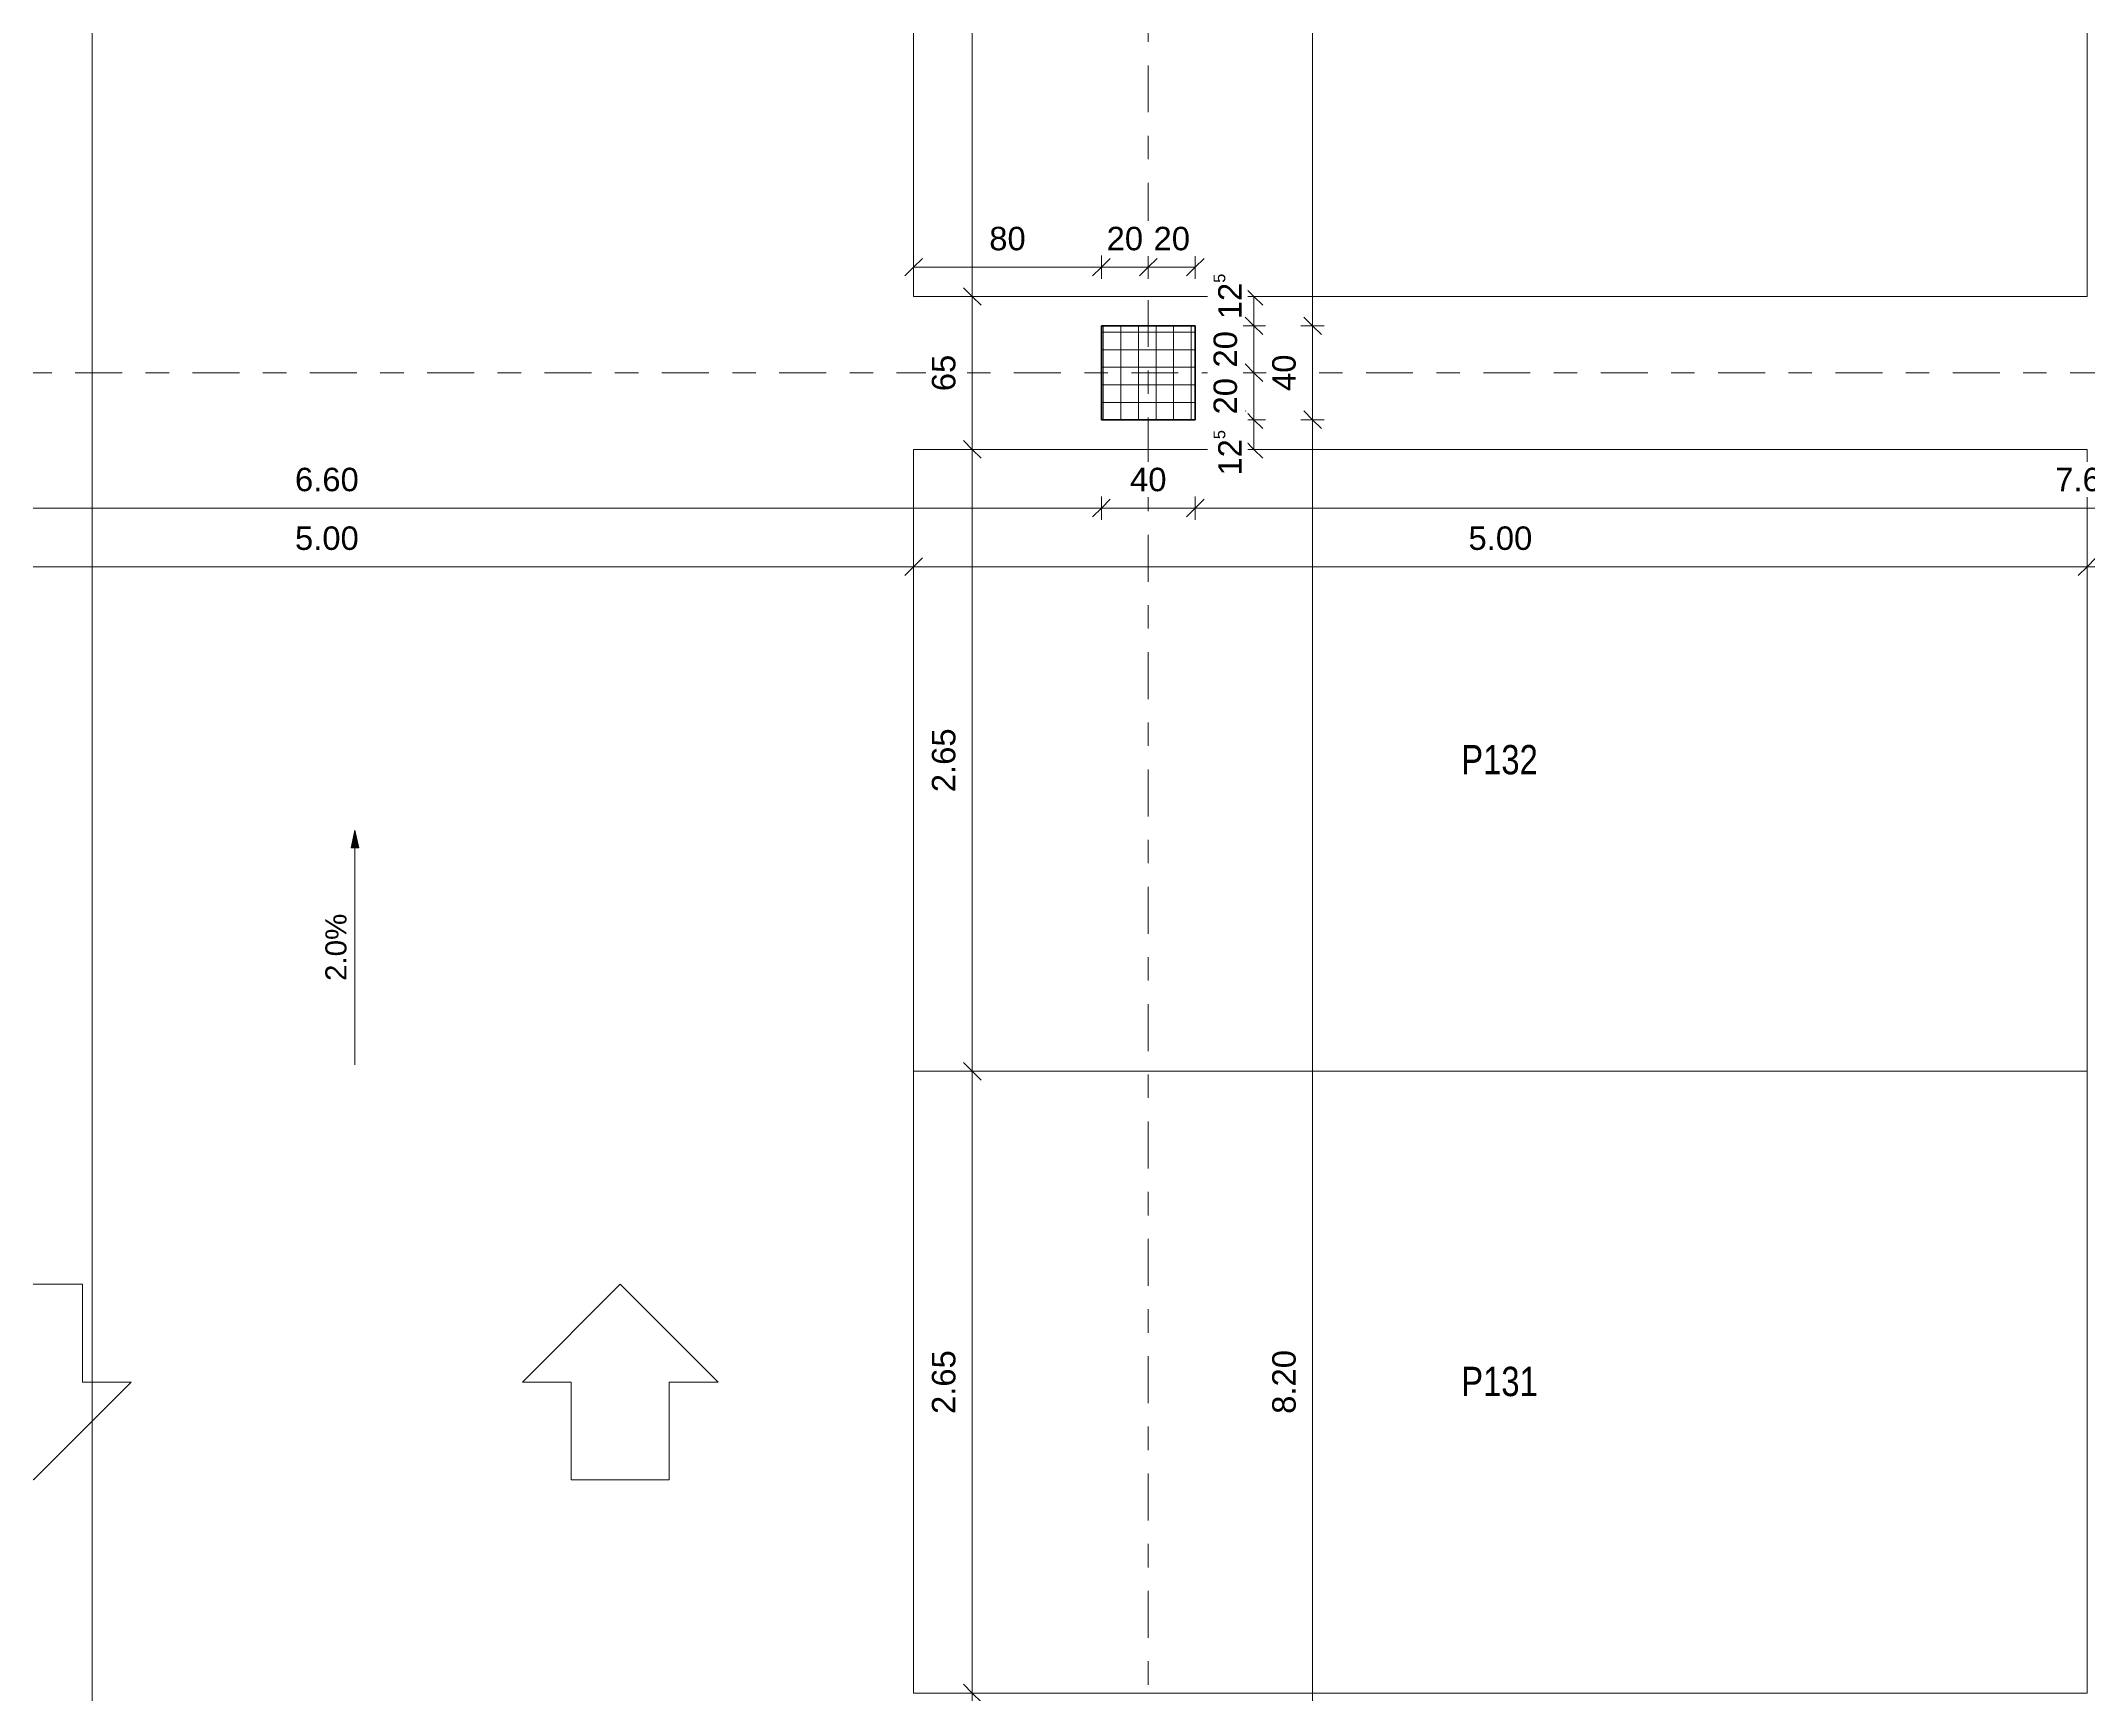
# Model space of a CAD drawing. Header units: metres. Extents: x -86 to 44, y -23 to 39.
# Drawn here: x -56.43 to -47.71, y 6.95 to 13.99 of the extents above; entities that cross this region are included whole.
import ezdxf

# ---------------------------------------------------------------- set-up
doc = ezdxf.new("R2010")
doc.units = ezdxf.units.M
doc.linetypes.add('_Rasterlinie_', pattern=[0.375, 0.2, -0.05, 0.075, -0.05])
for name, color, linetype, lineweight in [('A-____-____-DIMS', 7, 'Continuous', 5), ('A-____-____-DIMS-50', 7, 'Continuous', 5), ('A-DETL-GENF-OTLN', 7, 'Continuous', 9), ('C-PRKG-____-IDEN', 7, 'Continuous', 5), ('C-PRKG-____-OTLN', 7, 'Continuous', 9), ('G-____-____-DIMS', 7, 'Continuous', 5), ('S-COLS-____-MCUT', 7, 'Continuous', 35), ('S-COLS-____-OTLN', 7, 'Continuous', 9), ('S-GRID-____-OTLN', 7, 'Continuous', 5)]:
    doc.layers.add(name, color=color, linetype=linetype, lineweight=lineweight)
doc.styles.add('Arial', font='arial.ttf', dxfattribs={"height": 0.09})
doc.styles.add('Arial_1', font='arial.ttf', dxfattribs={"height": 0.1})
doc.styles.add('Arial_3', font='arial.ttf', dxfattribs={"width": 0.8, "height": 0.125})
doc.dimstyles.new('SUB_Rohbau_fein_3', dxfattribs={"dimscale": 0.3048, "dimtxt": 0.102026, "dimasz": 0.246063, "dimexe": 0.164042, "dimexo": 0.0625, "dimgap": 0.123031, "dimtad": 1, "dimdec": 1, "dimlfac": 100, "dimrnd": 0.5, "dimdsep": 46, "dimtxsty": 'Arial_1', "dimblk1": 'OBLIQUE', "dimblk2": 'OBLIQUE', "dimsah": 1, "dimcen": 0.09, "dimazin": 0, "dimtfac": 1, "dimtdec": 4, "dimtix": 1, "dimtmove": 2, "dimatfit": 3, "dimfxl": 0.164042, "dimfxlon": 1, "dimtvp": 1, "dimtfill": 1, "dimtolj": 1, "dimtzin": 0, "dimarcsym": 2})
doc.dimstyles.new('SUB_Rohbau_fein_6', dxfattribs={"dimscale": 0.3048, "dimtxt": 0.102026, "dimasz": 0.246063, "dimexe": 0.164042, "dimexo": 0.0625, "dimgap": 0.123031, "dimtad": 1, "dimdec": 1, "dimlfac": 100, "dimrnd": 0.5, "dimdsep": 46, "dimtxsty": 'Arial_1', "dimblk1": 'OBLIQUE', "dimblk2": 'OBLIQUE', "dimsah": 1, "dimcen": 0.09, "dimazin": 0, "dimtfac": 1, "dimtdec": 4, "dimtix": 1, "dimtmove": 0, "dimatfit": 3, "dimfxl": 0.164042, "dimfxlon": 1, "dimtvp": 1, "dimtfill": 1, "dimtolj": 1, "dimtzin": 0, "dimarcsym": 2})
doc.dimstyles.new('SUB_Rohbau_fein_7', dxfattribs={"dimscale": 0.3048, "dimtxt": 0.102026, "dimasz": 0.246063, "dimexe": 0.164042, "dimexo": 0.0625, "dimgap": 0.123031, "dimtad": 1, "dimrnd": 0.005, "dimzin": 0, "dimdsep": 46, "dimtxsty": 'Arial_1', "dimblk1": 'OBLIQUE', "dimblk2": 'OBLIQUE', "dimsah": 1, "dimcen": 0.09, "dimazin": 0, "dimtfac": 1, "dimtdec": 4, "dimtix": 1, "dimtmove": 0, "dimatfit": 3, "dimfxl": 0.164042, "dimfxlon": 1, "dimtvp": 1, "dimtfill": 1, "dimtolj": 1, "dimtzin": 0, "dimarcsym": 2})

# ---------------------------------------------------------------- blocks, each defined once
blk = doc.blocks.new('PP_Parkplatz - 2650 x 5000-V42--01_UG_OK_FFB_AF')
at = {"layer": 'C-PRKG-____-OTLN', "color": 253, "true_color": 0x999999}
for p, q in [((-52.708, 15.551), (-47.708, 15.551)), ((-52.708, 12.9016), (-52.708, 15.551)), ((-47.708, 15.551), (-52.708, 15.551)), ((-52.708, 15.551), (-52.708, 12.9016)), ((-52.708, 12.9016), (-52.708, 15.551)), ((-52.708, 15.551), (-47.708, 15.551)), ((-52.708, 15.551), (-52.708, 15.551)), ((-47.708, 12.9016), (-47.708, 15.551)), ((-47.708, 12.9016), (-47.708, 15.551)), ((-47.708, 15.551), (-47.708, 12.9016)), ((-47.708, 15.551), (-47.708, 15.551)), ((-52.708, 12.9016), (-47.708, 12.9016)), ((-52.708, 12.9016), (-47.708, 12.9016)), ((-47.708, 12.9016), (-52.708, 12.9016)), ((-52.708, 12.9016), (-52.708, 12.9016)), ((-47.708, 12.9016), (-47.708, 12.9016))]:
    blk.add_line(p, q, dxfattribs=at)
blk = doc.blocks.new('PP_Parkplatz - 2650 x 5000-V47--01_UG_OK_FFB_AF')
at = {"layer": 'C-PRKG-____-OTLN', "color": 253, "true_color": 0x999999}
for p, q in [((-52.708, 9.6005), (-52.708, 6.9511)), ((-47.708, 9.6005), (-52.708, 9.6005)), ((-52.708, 9.6005), (-52.708, 9.6005)), ((-47.708, 6.9511), (-47.708, 9.6005)), ((-47.708, 9.6005), (-47.708, 9.6005)), ((-52.708, 6.9511), (-47.708, 6.9511)), ((-52.708, 6.951), (-52.708, 6.9511)), ((-47.708, 6.951), (-47.708, 6.9511))]:
    blk.add_line(p, q, dxfattribs=at)
blk = doc.blocks.new('PP_Parkplatz - 2650 x 5000-V48--01_UG_OK_FFB_AF')
at = {"layer": 'C-PRKG-____-OTLN', "color": 253, "true_color": 0x999999}
for p, q in [((-52.708, 12.25), (-52.708, 9.6005)), ((-47.708, 12.25), (-52.708, 12.25)), ((-52.708, 12.25), (-52.708, 12.25)), ((-47.708, 9.6005), (-47.708, 12.25)), ((-47.708, 12.25), (-47.708, 12.25)), ((-52.708, 9.6005), (-47.708, 9.6005)), ((-52.708, 9.6005), (-52.708, 9.6005)), ((-47.708, 9.6005), (-47.708, 9.6005))]:
    blk.add_line(p, q, dxfattribs=at)
blk = doc.blocks.new('DE_Fahrtrichtung - DE_Fahrtrichtung-36192784--01_UG_OK_FFB_AF')
at = {"layer": 'A-DETL-GENF-OTLN'}
for p, q in [((1.325, -0.8333), (0.9083, -1.25)), ((1.325, -1.0417), (1.325, -0.8333)), ((1.7417, -1.0417), (1.325, -1.0417)), ((1.7417, -1.4583), (1.7417, -1.0417)), ((0.9083, -1.25), (1.325, -1.6667)), ((1.325, -1.6667), (1.325, -1.4583)), ((1.325, -1.4583), (1.7417, -1.4583)), ((1.7417, -3.75), (1.325, -3.3333)), ((1.325, -3.3333), (1.325, -3.5417)), ((1.325, -3.5417), (0.9083, -3.5417)), ((0.9083, -3.5417), (0.9083, -3.9583)), ((1.325, -4.1667), (1.7417, -3.75)), ((0.9083, -3.9583), (1.325, -3.9583)), ((1.325, -3.9583), (1.325, -4.1667))]:
    blk.add_line(p, q, dxfattribs=at)
blk = doc.blocks.new('DIMBLOCK924--01_UG_OK_FFB_AF')
at = {"layer": 'A-____-____-DIMS-50'}
for p, q in [((-51.258, 12.9016), (-51.2955, 12.9391)), ((-51.258, 12.9016), (-51.308, 12.9016)), ((-51.258, 12.9016), (-51.258, 12.7766)), ((-51.258, 12.9016), (-51.2205, 12.8641)), ((-51.258, 12.9016), (-51.208, 12.9016)), ((-51.258, 12.7766), (-51.308, 12.7766)), ((-51.258, 12.7766), (-51.2955, 12.8141)), ((-51.258, 12.7766), (-51.2205, 12.7391)), ((-51.258, 12.7766), (-51.208, 12.7766))]:
    blk.add_line(p, q, dxfattribs=at)
at = {"layer": 'A-____-____-DIMS-50', "color": 0, "insert": (-51.43, 12.8046), "char_height": 0.1, "width": 0.248525, "attachment_point": 1, "rotation": 90, "line_spacing_factor": 0.941778, "style": 'Arial_1', "bg_fill": 3, "box_fill_scale": 1.25, "bg_fill_color": 256, "bg_fill_true_color": 13158600, "bg_fill_transparency": 0}
blk.add_mtext('12\\A2\\H0.5x;\\S5^  ;\\H2x;', dxfattribs=at)
blk = doc.blocks.new('_Oblique')
at = {"color": 0, "linetype": 'ByBlock', "lineweight": -2}
blk.add_line((-0.5, -0.5), (0.5, 0.5), dxfattribs=at)
blk = doc.blocks.new('DIMBLOCK925--01_UG_OK_FFB_AF')
at = {"layer": 'A-____-____-DIMS-50'}
for p, q in [((-51.258, 12.7766), (-51.308, 12.7766)), ((-51.258, 12.7766), (-51.2955, 12.8141)), ((-51.258, 12.7766), (-51.258, 12.5766)), ((-51.258, 12.7766), (-51.2205, 12.7391)), ((-51.258, 12.7766), (-51.208, 12.7766)), ((-51.258, 12.5766), (-51.308, 12.5766)), ((-51.258, 12.5766), (-51.2955, 12.6141)), ((-51.258, 12.5766), (-51.2205, 12.5391)), ((-51.258, 12.5766), (-51.208, 12.5766))]:
    blk.add_line(p, q, dxfattribs=at)
at = {"layer": 'A-____-____-DIMS-50', "color": 0, "insert": (-51.43, 12.599), "char_height": 0.1, "width": 0.186088, "attachment_point": 1, "rotation": 90, "line_spacing_factor": 0.941778, "style": 'Arial_1', "bg_fill": 3, "box_fill_scale": 1.25, "bg_fill_color": 256, "bg_fill_true_color": 13158600, "bg_fill_transparency": 0}
blk.add_mtext('20', dxfattribs=at)
blk = doc.blocks.new('DIMBLOCK926--01_UG_OK_FFB_AF')
at = {"layer": 'A-____-____-DIMS-50'}
for p, q in [((-51.258, 12.5766), (-51.308, 12.5766)), ((-51.258, 12.5766), (-51.2955, 12.6141)), ((-51.258, 12.5766), (-51.258, 12.3766)), ((-51.258, 12.5766), (-51.2205, 12.5391)), ((-51.258, 12.5766), (-51.208, 12.5766)), ((-51.258, 12.3766), (-51.2955, 12.4141)), ((-51.258, 12.3766), (-51.308, 12.3766)), ((-51.258, 12.3766), (-51.2205, 12.3391)), ((-51.258, 12.3766), (-51.208, 12.3766))]:
    blk.add_line(p, q, dxfattribs=at)
at = {"layer": 'A-____-____-DIMS-50', "color": 0, "insert": (-51.43, 12.399), "char_height": 0.1, "width": 0.186088, "attachment_point": 1, "rotation": 90, "line_spacing_factor": 0.941778, "style": 'Arial_1', "bg_fill": 3, "box_fill_scale": 1.25, "bg_fill_color": 256, "bg_fill_true_color": 13158600, "bg_fill_transparency": 0}
blk.add_mtext('20', dxfattribs=at)
blk = doc.blocks.new('DIMBLOCK927--01_UG_OK_FFB_AF')
at = {"layer": 'A-____-____-DIMS-50'}
for p, q in [((-51.258, 12.3766), (-51.2955, 12.4141)), ((-51.258, 12.3766), (-51.308, 12.3766)), ((-51.258, 12.3766), (-51.258, 12.25)), ((-51.258, 12.3766), (-51.2205, 12.3391)), ((-51.258, 12.3766), (-51.208, 12.3766)), ((-51.258, 12.25), (-51.308, 12.25)), ((-51.258, 12.25), (-51.2955, 12.2875)), ((-51.258, 12.25), (-51.2205, 12.2125)), ((-51.258, 12.25), (-51.208, 12.25))]:
    blk.add_line(p, q, dxfattribs=at)
at = {"layer": 'A-____-____-DIMS-50', "color": 0, "insert": (-51.43, 12.1384), "char_height": 0.1, "width": 0.248525, "attachment_point": 1, "rotation": 90, "line_spacing_factor": 0.941778, "style": 'Arial_1', "bg_fill": 3, "box_fill_scale": 1.25, "bg_fill_color": 256, "bg_fill_true_color": 13158600, "bg_fill_transparency": 0}
blk.add_mtext('12\\A2\\H0.5x;\\S5^  ;\\H2x;', dxfattribs=at)
blk = doc.blocks.new('DIMBLOCK928--01_UG_OK_FFB_AF')
at = {"layer": 'A-____-____-DIMS-50'}
for p, q in [((-51.708, 13.0266), (-51.7455, 12.9891)), ((-51.708, 13.0266), (-51.708, 13.0766)), ((-51.708, 13.0266), (-51.6705, 13.0641)), ((-51.508, 13.0266), (-51.708, 13.0266)), ((-51.708, 13.0266), (-51.708, 12.9766)), ((-51.508, 13.0266), (-51.5455, 12.9891)), ((-51.508, 13.0266), (-51.508, 13.0766)), ((-51.508, 13.0266), (-51.4705, 13.0641)), ((-51.508, 13.0266), (-51.508, 12.9766))]:
    blk.add_line(p, q, dxfattribs=at)
at = {"layer": 'A-____-____-DIMS-50', "color": 0, "insert": (-51.6856, 13.1986), "char_height": 0.1, "width": 0.186088, "attachment_point": 1, "line_spacing_factor": 0.941778, "style": 'Arial_1', "bg_fill": 3, "box_fill_scale": 1.25, "bg_fill_color": 256, "bg_fill_true_color": 13158600, "bg_fill_transparency": 0}
blk.add_mtext('20', dxfattribs=at)
blk = doc.blocks.new('DIMBLOCK929--01_UG_OK_FFB_AF')
at = {"layer": 'A-____-____-DIMS-50'}
for p, q in [((-51.908, 13.0266), (-51.9455, 12.9891)), ((-51.908, 13.0266), (-51.908, 13.0766)), ((-51.908, 13.0266), (-51.8705, 13.0641)), ((-51.708, 13.0266), (-51.908, 13.0266)), ((-51.908, 13.0266), (-51.908, 12.9766)), ((-51.708, 13.0266), (-51.7455, 12.9891)), ((-51.708, 13.0266), (-51.708, 13.0766)), ((-51.708, 13.0266), (-51.6705, 13.0641)), ((-51.708, 13.0266), (-51.708, 12.9766))]:
    blk.add_line(p, q, dxfattribs=at)
at = {"layer": 'A-____-____-DIMS-50', "color": 0, "insert": (-51.8856, 13.1986), "char_height": 0.1, "width": 0.186088, "attachment_point": 1, "line_spacing_factor": 0.941778, "style": 'Arial_1', "bg_fill": 3, "box_fill_scale": 1.25, "bg_fill_color": 256, "bg_fill_true_color": 13158600, "bg_fill_transparency": 0}
blk.add_mtext('20', dxfattribs=at)
blk = doc.blocks.new('DIMBLOCK930--01_UG_OK_FFB_AF')
at = {"layer": 'A-____-____-DIMS-50'}
for p, q in [((-52.708, 13.0266), (-52.7455, 12.9891)), ((-52.708, 13.0266), (-52.708, 13.0766)), ((-52.708, 13.0266), (-52.6705, 13.0641)), ((-51.908, 13.0266), (-52.708, 13.0266)), ((-52.708, 13.0266), (-52.708, 12.9766)), ((-51.908, 13.0266), (-51.9455, 12.9891)), ((-51.908, 13.0266), (-51.908, 13.0766)), ((-51.908, 13.0266), (-51.8705, 13.0641)), ((-51.908, 13.0266), (-51.908, 12.9766))]:
    blk.add_line(p, q, dxfattribs=at)
at = {"layer": 'A-____-____-DIMS-50', "color": 0, "insert": (-52.3856, 13.1986), "char_height": 0.1, "width": 0.186088, "attachment_point": 1, "line_spacing_factor": 0.941778, "style": 'Arial_1', "bg_fill": 3, "box_fill_scale": 1.25, "bg_fill_color": 256, "bg_fill_true_color": 13158600, "bg_fill_transparency": 0}
blk.add_mtext('80', dxfattribs=at)
blk = doc.blocks.new('DIMBLOCK989--01_UG_OK_FFB_AF')
at = {"layer": 'A-____-____-DIMS-50'}
for p, q in [((-51.008, 12.3766), (-51.0455, 12.4141)), ((-51.008, 12.3766), (-51.058, 12.3766)), ((-51.008, 4.1766), (-51.008, 12.3766)), ((-51.008, 12.3766), (-50.9705, 12.3391)), ((-51.008, 12.3766), (-50.958, 12.3766)), ((-51.008, 4.1766), (-51.0455, 4.2141)), ((-51.008, 4.1766), (-51.058, 4.1766)), ((-51.008, 4.1766), (-50.9705, 4.1391)), ((-51.008, 4.1766), (-50.958, 4.1766))]:
    blk.add_line(p, q, dxfattribs=at)
at = {"layer": 'A-____-____-DIMS-50', "color": 0, "insert": (-51.18, 8.1409), "char_height": 0.1, "width": 0.325653, "attachment_point": 1, "rotation": 90, "line_spacing_factor": 0.941778, "style": 'Arial_1', "bg_fill": 3, "box_fill_scale": 1.25, "bg_fill_color": 256, "bg_fill_true_color": 13158600, "bg_fill_transparency": 0}
blk.add_mtext('8.20', dxfattribs=at)
blk = doc.blocks.new('DIMBLOCK990--01_UG_OK_FFB_AF')
at = {"layer": 'A-____-____-DIMS-50'}
for p, q in [((-51.008, 12.7766), (-51.058, 12.7766)), ((-51.008, 12.7766), (-51.0455, 12.8141)), ((-51.008, 12.3766), (-51.008, 12.7766)), ((-51.008, 12.7766), (-50.9705, 12.7391)), ((-51.008, 12.7766), (-50.958, 12.7766)), ((-51.008, 12.3766), (-51.0455, 12.4141)), ((-51.008, 12.3766), (-51.058, 12.3766)), ((-51.008, 12.3766), (-50.9705, 12.3391)), ((-51.008, 12.3766), (-50.958, 12.3766))]:
    blk.add_line(p, q, dxfattribs=at)
at = {"layer": 'A-____-____-DIMS-50', "color": 0, "insert": (-51.18, 12.499), "char_height": 0.1, "width": 0.186088, "attachment_point": 1, "rotation": 90, "line_spacing_factor": 0.941778, "style": 'Arial_1', "bg_fill": 3, "box_fill_scale": 1.25, "bg_fill_color": 256, "bg_fill_true_color": 13158600, "bg_fill_transparency": 0}
blk.add_mtext('40', dxfattribs=at)
blk = doc.blocks.new('DIMBLOCK991--01_UG_OK_FFB_AF')
at = {"layer": 'A-____-____-DIMS-50'}
for p, q in [((-51.008, 20.9766), (-51.0455, 21.0141)), ((-51.008, 20.9766), (-51.058, 20.9766)), ((-51.008, 12.7766), (-51.008, 20.9766)), ((-51.008, 20.9766), (-50.9705, 20.9391)), ((-51.008, 20.9766), (-50.958, 20.9766)), ((-51.008, 12.7766), (-51.058, 12.7766)), ((-51.008, 12.7766), (-51.0455, 12.8141)), ((-51.008, 12.7766), (-50.9705, 12.7391)), ((-51.008, 12.7766), (-50.958, 12.7766))]:
    blk.add_line(p, q, dxfattribs=at)
at = {"layer": 'A-____-____-DIMS-50', "color": 0, "insert": (-51.18, 16.7409), "char_height": 0.1, "width": 0.325653, "attachment_point": 1, "rotation": 90, "line_spacing_factor": 0.941778, "style": 'Arial_1', "bg_fill": 3, "box_fill_scale": 1.25, "bg_fill_color": 256, "bg_fill_true_color": 13158600, "bg_fill_transparency": 0}
blk.add_mtext('8.20', dxfattribs=at)
blk = doc.blocks.new('DIMBLOCK1104--01_UG_OK_FFB_AF')
at = {"layer": 'A-____-____-DIMS-50'}
for p, q in [((-58.508, 12), (-58.508, 12.05)), ((-58.508, 12), (-58.4705, 12.0375)), ((-51.908, 12), (-51.908, 12.05)), ((-51.908, 12), (-51.8705, 12.0375)), ((-58.508, 12), (-58.5455, 11.9625)), ((-58.508, 12), (-51.908, 12)), ((-58.508, 12), (-58.508, 11.95)), ((-51.908, 12), (-51.9455, 11.9625)), ((-51.908, 12), (-51.908, 11.95))]:
    blk.add_line(p, q, dxfattribs=at)
at = {"layer": 'A-____-____-DIMS-50', "color": 0, "insert": (-55.3437, 12.172), "char_height": 0.1, "width": 0.325653, "attachment_point": 1, "line_spacing_factor": 0.941778, "style": 'Arial_1', "bg_fill": 3, "box_fill_scale": 1.25, "bg_fill_color": 256, "bg_fill_true_color": 13158600, "bg_fill_transparency": 0}
blk.add_mtext('6.60', dxfattribs=at)
blk = doc.blocks.new('DIMBLOCK1105--01_UG_OK_FFB_AF')
at = {"layer": 'A-____-____-DIMS-50'}
for p, q in [((-51.908, 12), (-51.908, 12.05)), ((-51.908, 12), (-51.8705, 12.0375)), ((-51.508, 12), (-51.508, 12.05)), ((-51.508, 12), (-51.4705, 12.0375)), ((-51.908, 12), (-51.9455, 11.9625)), ((-51.908, 12), (-51.508, 12)), ((-51.908, 12), (-51.908, 11.95)), ((-51.508, 12), (-51.5455, 11.9625)), ((-51.508, 12), (-51.508, 11.95))]:
    blk.add_line(p, q, dxfattribs=at)
at = {"layer": 'A-____-____-DIMS-50', "color": 0, "insert": (-51.7856, 12.172), "char_height": 0.1, "width": 0.186088, "attachment_point": 1, "line_spacing_factor": 0.941778, "style": 'Arial_1', "bg_fill": 3, "box_fill_scale": 1.25, "bg_fill_color": 256, "bg_fill_true_color": 13158600, "bg_fill_transparency": 0}
blk.add_mtext('40', dxfattribs=at)
blk = doc.blocks.new('DIMBLOCK1106--01_UG_OK_FFB_AF')
at = {"layer": 'A-____-____-DIMS-50'}
for p, q in [((-51.508, 12), (-51.508, 12.05)), ((-51.508, 12), (-51.4705, 12.0375)), ((-43.908, 12), (-43.908, 12.05)), ((-43.908, 12), (-43.8705, 12.0375)), ((-51.508, 12), (-51.5455, 11.9625)), ((-51.508, 12), (-43.908, 12)), ((-51.508, 12), (-51.508, 11.95)), ((-43.908, 12), (-43.9455, 11.9625)), ((-43.908, 12), (-43.908, 11.95))]:
    blk.add_line(p, q, dxfattribs=at)
at = {"layer": 'A-____-____-DIMS-50', "color": 0, "insert": (-47.8437, 12.172), "char_height": 0.1, "width": 0.325653, "attachment_point": 1, "line_spacing_factor": 0.941778, "style": 'Arial_1', "bg_fill": 3, "box_fill_scale": 1.25, "bg_fill_color": 256, "bg_fill_true_color": 13158600, "bg_fill_transparency": 0}
blk.add_mtext('7.60', dxfattribs=at)
blk = doc.blocks.new('DIMBLOCK1116--01_UG_OK_FFB_AF')
at = {"layer": 'A-____-____-DIMS-50'}
for p, q in [((-57.708, 11.75), (-57.708, 11.8)), ((-57.708, 11.75), (-57.6705, 11.7875)), ((-52.708, 11.75), (-52.708, 11.8)), ((-52.708, 11.75), (-52.6705, 11.7875)), ((-57.708, 11.75), (-57.7455, 11.7125)), ((-57.708, 11.75), (-52.708, 11.75)), ((-57.708, 11.75), (-57.708, 11.7)), ((-52.708, 11.75), (-52.7455, 11.7125)), ((-52.708, 11.75), (-52.708, 11.7))]:
    blk.add_line(p, q, dxfattribs=at)
at = {"layer": 'A-____-____-DIMS-50', "color": 0, "insert": (-55.3437, 11.922), "char_height": 0.1, "width": 0.325653, "attachment_point": 1, "line_spacing_factor": 0.941778, "style": 'Arial_1', "bg_fill": 3, "box_fill_scale": 1.25, "bg_fill_color": 256, "bg_fill_true_color": 13158600, "bg_fill_transparency": 0}
blk.add_mtext('5.00', dxfattribs=at)
blk = doc.blocks.new('DIMBLOCK1117--01_UG_OK_FFB_AF')
at = {"layer": 'A-____-____-DIMS-50'}
for p, q in [((-52.708, 11.75), (-52.708, 11.8)), ((-52.708, 11.75), (-52.6705, 11.7875)), ((-47.708, 11.75), (-47.708, 11.8)), ((-47.708, 11.75), (-47.6705, 11.7875)), ((-52.708, 11.75), (-52.7455, 11.7125)), ((-52.708, 11.75), (-47.708, 11.75)), ((-52.708, 11.75), (-52.708, 11.7)), ((-47.708, 11.75), (-47.7455, 11.7125)), ((-47.708, 11.75), (-47.708, 11.7))]:
    blk.add_line(p, q, dxfattribs=at)
at = {"layer": 'A-____-____-DIMS-50', "color": 0, "insert": (-50.3437, 11.922), "char_height": 0.1, "width": 0.325653, "attachment_point": 1, "line_spacing_factor": 0.941778, "style": 'Arial_1', "bg_fill": 3, "box_fill_scale": 1.25, "bg_fill_color": 256, "bg_fill_true_color": 13158600, "bg_fill_transparency": 0}
blk.add_mtext('5.00', dxfattribs=at)
blk = doc.blocks.new('DIMBLOCK1118--01_UG_OK_FFB_AF')
at = {"layer": 'A-____-____-DIMS-50'}
for p, q in [((-47.708, 11.75), (-47.708, 11.8)), ((-47.708, 11.75), (-47.6705, 11.7875)), ((-42.708, 11.75), (-42.708, 11.8)), ((-42.708, 11.75), (-42.6705, 11.7875)), ((-47.708, 11.75), (-47.7455, 11.7125)), ((-47.708, 11.75), (-42.708, 11.75)), ((-47.708, 11.75), (-47.708, 11.7)), ((-42.708, 11.75), (-42.7455, 11.7125)), ((-42.708, 11.75), (-42.708, 11.7))]:
    blk.add_line(p, q, dxfattribs=at)
at = {"layer": 'A-____-____-DIMS-50', "color": 0, "insert": (-45.3437, 11.922), "char_height": 0.1, "width": 0.325653, "attachment_point": 1, "line_spacing_factor": 0.941778, "style": 'Arial_1', "bg_fill": 3, "box_fill_scale": 1.25, "bg_fill_color": 256, "bg_fill_true_color": 13158600, "bg_fill_transparency": 0}
blk.add_mtext('5.00', dxfattribs=at)
blk = doc.blocks.new('DIMBLOCK1129--01_UG_OK_FFB_AF')
at = {"layer": 'A-____-____-DIMS-50'}
for p, q in [((-52.458, 6.951), (-52.4955, 6.9885)), ((-52.458, 6.951), (-52.508, 6.951)), ((-52.458, 4.3016), (-52.458, 6.951)), ((-52.458, 6.951), (-52.4205, 6.9135)), ((-52.458, 6.951), (-52.408, 6.951)), ((-52.458, 4.3016), (-52.508, 4.3016)), ((-52.458, 4.3016), (-52.4955, 4.3391)), ((-52.458, 4.3016), (-52.4205, 4.2641)), ((-52.458, 4.3016), (-52.408, 4.3016))]:
    blk.add_line(p, q, dxfattribs=at)
at = {"layer": 'A-____-____-DIMS-50', "color": 0, "insert": (-52.63, 5.4906), "char_height": 0.1, "width": 0.325653, "attachment_point": 1, "rotation": 90, "line_spacing_factor": 0.941778, "style": 'Arial_1', "bg_fill": 3, "box_fill_scale": 1.25, "bg_fill_color": 256, "bg_fill_true_color": 13158600, "bg_fill_transparency": 0}
blk.add_mtext('2.65', dxfattribs=at)
blk = doc.blocks.new('DIMBLOCK1130--01_UG_OK_FFB_AF')
at = {"layer": 'A-____-____-DIMS-50'}
for p, q in [((-52.458, 9.6005), (-52.508, 9.6005)), ((-52.458, 9.6005), (-52.4955, 9.638)), ((-52.458, 6.951), (-52.458, 9.6005)), ((-52.458, 9.6005), (-52.4205, 9.563)), ((-52.458, 9.6005), (-52.408, 9.6005)), ((-52.458, 6.951), (-52.4955, 6.9885)), ((-52.458, 6.951), (-52.508, 6.951)), ((-52.458, 6.951), (-52.4205, 6.9135)), ((-52.458, 6.951), (-52.408, 6.951))]:
    blk.add_line(p, q, dxfattribs=at)
at = {"layer": 'A-____-____-DIMS-50', "color": 0, "insert": (-52.63, 8.1401), "char_height": 0.1, "width": 0.325653, "attachment_point": 1, "rotation": 90, "line_spacing_factor": 0.941778, "style": 'Arial_1', "bg_fill": 3, "box_fill_scale": 1.25, "bg_fill_color": 256, "bg_fill_true_color": 13158600, "bg_fill_transparency": 0}
blk.add_mtext('2.65', dxfattribs=at)
blk = doc.blocks.new('DIMBLOCK1131--01_UG_OK_FFB_AF')
at = {"layer": 'A-____-____-DIMS-50'}
for p, q in [((-52.458, 12.25), (-52.508, 12.25)), ((-52.458, 12.25), (-52.4955, 12.2875)), ((-52.458, 9.6005), (-52.458, 12.25)), ((-52.458, 12.25), (-52.4205, 12.2125)), ((-52.458, 12.25), (-52.408, 12.25)), ((-52.458, 9.6005), (-52.508, 9.6005)), ((-52.458, 9.6005), (-52.4955, 9.638)), ((-52.458, 9.6005), (-52.4205, 9.563)), ((-52.458, 9.6005), (-52.408, 9.6005))]:
    blk.add_line(p, q, dxfattribs=at)
at = {"layer": 'A-____-____-DIMS-50', "color": 0, "insert": (-52.63, 10.7896), "char_height": 0.1, "width": 0.325653, "attachment_point": 1, "rotation": 90, "line_spacing_factor": 0.941778, "style": 'Arial_1', "bg_fill": 3, "box_fill_scale": 1.25, "bg_fill_color": 256, "bg_fill_true_color": 13158600, "bg_fill_transparency": 0}
blk.add_mtext('2.65', dxfattribs=at)
blk = doc.blocks.new('DIMBLOCK1132--01_UG_OK_FFB_AF')
at = {"layer": 'A-____-____-DIMS-50'}
for p, q in [((-52.458, 12.9016), (-52.4955, 12.9391)), ((-52.458, 12.9016), (-52.508, 12.9016)), ((-52.458, 12.25), (-52.458, 12.9016)), ((-52.458, 12.9016), (-52.4205, 12.8641)), ((-52.458, 12.9016), (-52.408, 12.9016)), ((-52.458, 12.25), (-52.508, 12.25)), ((-52.458, 12.25), (-52.4955, 12.2875)), ((-52.458, 12.25), (-52.4205, 12.2125)), ((-52.458, 12.25), (-52.408, 12.25))]:
    blk.add_line(p, q, dxfattribs=at)
at = {"layer": 'A-____-____-DIMS-50', "color": 0, "insert": (-52.63, 12.4982), "char_height": 0.1, "width": 0.186088, "attachment_point": 1, "rotation": 90, "line_spacing_factor": 0.941778, "style": 'Arial_1', "bg_fill": 3, "box_fill_scale": 1.25, "bg_fill_color": 256, "bg_fill_true_color": 13158600, "bg_fill_transparency": 0}
blk.add_mtext('65', dxfattribs=at)
blk = doc.blocks.new('DIMBLOCK1133--01_UG_OK_FFB_AF')
at = {"layer": 'A-____-____-DIMS-50'}
for p, q in [((-52.458, 15.551), (-52.508, 15.551)), ((-52.458, 15.551), (-52.4955, 15.5885)), ((-52.458, 12.9016), (-52.458, 15.551)), ((-52.458, 15.551), (-52.4205, 15.5135)), ((-52.458, 15.551), (-52.408, 15.551)), ((-52.458, 12.9016), (-52.4955, 12.9391)), ((-52.458, 12.9016), (-52.508, 12.9016)), ((-52.458, 12.9016), (-52.4205, 12.8641)), ((-52.458, 12.9016), (-52.408, 12.9016))]:
    blk.add_line(p, q, dxfattribs=at)
at = {"layer": 'A-____-____-DIMS-50', "color": 0, "insert": (-52.63, 14.0906), "char_height": 0.1, "width": 0.325653, "attachment_point": 1, "rotation": 90, "line_spacing_factor": 0.941778, "style": 'Arial_1', "bg_fill": 3, "box_fill_scale": 1.25, "bg_fill_color": 256, "bg_fill_true_color": 13158600, "bg_fill_transparency": 0}
blk.add_mtext('2.65', dxfattribs=at)
blk = doc.blocks.new('DIMBLOCK1227--01_UG_OK_FFB_AF')
at = {"layer": 'A-____-____-DIMS-50'}
for p, q in [((-56.208, 29.8016), (-56.2455, 29.8391)), ((-56.208, 29.8016), (-56.258, 29.8016)), ((-56.208, 6.1841), (-56.208, 29.8016)), ((-56.208, 29.8016), (-56.1705, 29.7641)), ((-56.208, 29.8016), (-56.158, 29.8016)), ((-56.208, 6.1841), (-56.2455, 6.2216)), ((-56.208, 6.1841), (-56.258, 6.1841)), ((-56.208, 6.1841), (-56.1705, 6.1466)), ((-56.208, 6.1841), (-56.158, 6.1841))]:
    blk.add_line(p, q, dxfattribs=at)
at = {"layer": 'A-____-____-DIMS-50', "color": 0, "insert": (-56.38, 17.8184), "char_height": 0.1, "width": 0.418697, "attachment_point": 1, "rotation": 90, "line_spacing_factor": 0.941778, "style": 'Arial_1', "bg_fill": 3, "box_fill_scale": 1.25, "bg_fill_color": 256, "bg_fill_true_color": 13158600, "bg_fill_transparency": 0}
blk.add_mtext('23.62', dxfattribs=at)

msp = doc.modelspace()

# ---------------------------------------------------------------- hatches: boundary and pattern name
at = {"layer": 'G-____-____-DIMS'}
msp.add_hatch(color=256, dxfattribs=at).paths.add_polyline_path([(-55.0882, 10.6281), (-55.1048, 10.5531), (-55.0716, 10.5531)])
at = {"layer": 'S-COLS-____-OTLN'}
h = msp.add_hatch(dxfattribs=at)
h.set_pattern_fill('FP_2', color=256, style=0, pattern_type=2)
h.set_pattern_definition([(0, (0, 0), (0, 0.075), []), (90, (0, 0), (-0.075, 5e-18), [])])
h.paths.add_polyline_path([(-51.508, 12.3766), (-51.508, 12.7766), (-51.908, 12.7766), (-51.908, 12.3766)])

# ---------------------------------------------------------------- linework, layer by layer
at = {"layer": 'G-____-____-DIMS'}
for p, q in [((-55.0882, 10.6281), (-55.1048, 10.5531)), ((-55.1048, 10.5531), (-55.0716, 10.5531)), ((-55.0716, 10.5531), (-55.0882, 10.6281))]:
    msp.add_line(p, q, dxfattribs=at)
at = {"layer": 'S-COLS-____-MCUT'}
for p, q in [((-51.508, 12.7766), (-51.908, 12.7766)), ((-51.908, 12.7766), (-51.908, 12.3766)), ((-51.508, 12.3766), (-51.508, 12.7766)), ((-51.908, 12.3766), (-51.508, 12.3766))]:
    msp.add_line(p, q, dxfattribs=at)
at = {"layer": 'S-GRID-____-OTLN', "color": 8, "linetype": '_Rasterlinie_', "true_color": 0x808080}
for p, q in [((-51.708, -7.8134), (-51.708, 34.9016)), ((-80.7802, 12.5766), (-35.6866, 12.5766))]:
    msp.add_line(p, q, dxfattribs=at)

# ---------------------------------------------------------------- block references
at = {"layer": 'A-DETL-GENF-OTLN', "rotation": 89.9999999999995}
msp.add_blockref('DE_Fahrtrichtung - DE_Fahrtrichtung-36192784--01_UG_OK_FFB_AF', (-57.708, 6.9511), dxfattribs=at)
at = {"layer": 'C-PRKG-____-OTLN', "color": 253, "true_color": 0x999999}
for name in ['PP_Parkplatz - 2650 x 5000-V42--01_UG_OK_FFB_AF', 'PP_Parkplatz - 2650 x 5000-V48--01_UG_OK_FFB_AF', 'PP_Parkplatz - 2650 x 5000-V47--01_UG_OK_FFB_AF']:
    msp.add_blockref(name, (0, 0), dxfattribs=at)

# ---------------------------------------------------------------- texts
at = {"layer": 'G-____-____-DIMS', "insert": (-55.2143, 9.9853), "char_height": 0.09, "width": 0.342666, "attachment_point": 1, "rotation": 90, "line_spacing_factor": 0.941778, "style": 'Arial', "bg_fill": 3, "box_fill_scale": 1.25, "bg_fill_color": 256, "bg_fill_true_color": 13158600, "bg_fill_transparency": 0}
msp.add_mtext('2.0%', dxfattribs=at)

# ---------------------------------------------------------------- next in the draw order: linework, layer by layer
at = {"layer": 'G-____-____-DIMS'}
msp.add_line((-55.0882, 9.6281), (-55.0882, 10.6281), dxfattribs=at)

# ---------------------------------------------------------------- next in the draw order: texts
at = {"layer": 'C-PRKG-____-IDEN', "char_height": 0.125, "width": 0.391223, "attachment_point": 1, "style": 'Arial_3', "bg_fill": 3, "box_fill_scale": 1.25, "bg_fill_color": 256, "bg_fill_true_color": 13158600, "bg_fill_transparency": 0}
for s, insert in [('P132', (-50.3746, 10.9907)), ('P131', (-50.3746, 8.3413))]:
    msp.add_mtext(s, dxfattribs=dict(at, insert=insert))

# ---------------------------------------------------------------- next in the draw order: dimensions: what is measured, and where the dimension line sits
at = {"layer": 'A-____-____-DIMS'}
dim = msp.add_linear_dim(base=(-51.258, 12.7766), p1=(-51.208, 12.9016), p2=(-51.308, 12.7766), angle=90, text='\\A1;12\\Q;{\\A1;{\\H0.5x;\\S5^ ;}}', dimstyle='SUB_Rohbau_fein_3', override={"dimpost": '<>', "dimfxl": 0.160103}, dxfattribs=at)
dim.commit()
dim.dimension.update_dxf_attribs({"geometry": 'DIMBLOCK924--01_UG_OK_FFB_AF', "text_midpoint": (-51.3634, 12.9289), "dimtype": 160, "text_rotation": 90})
dim = msp.add_linear_dim(base=(-51.908, 12), p1=(-58.508, 12.05), p2=(-51.908, 12.05), dimstyle='SUB_Rohbau_fein_7', override={"dimpost": '<>', "dimfxl": 6.6}, dxfattribs=at)
dim.commit()
dim.dimension.update_dxf_attribs({"geometry": 'DIMBLOCK1104--01_UG_OK_FFB_AF', "text_midpoint": (-55.208, 12.0885)})
dim = msp.add_linear_dim(base=(-52.458, 6.951), p1=(-52.508, 4.3016), p2=(-52.508, 6.951), angle=90, dimstyle='SUB_Rohbau_fein_7', override={"dimpost": '<>', "dimfxl": 2.649455}, dxfattribs=at)
dim.commit()
dim.dimension.update_dxf_attribs({"geometry": 'DIMBLOCK1129--01_UG_OK_FFB_AF', "text_midpoint": (-52.5466, 5.6263)})

# ---------------------------------------------------------------- next in the draw order: dimensions: what is measured, and where the dimension line sits
for base, p1, p2, dimstyle, override, picture, middle in [((-51.708, 13.0266), (-51.508, 12.9766), (-51.708, 12.9766), 'SUB_Rohbau_fein_6', {"dimpost": '<>', "dimfxl": 0.2}, 'DIMBLOCK928--01_UG_OK_FFB_AF', (-51.608, 13.1151)), ((-52.708, 11.75), (-57.708, 11.8), (-52.708, 11.8), 'SUB_Rohbau_fein_7', {"dimpost": '<>', "dimfxl": 5}, 'DIMBLOCK1116--01_UG_OK_FFB_AF', (-55.208, 11.8385))]:
    dim = msp.add_linear_dim(base=base, p1=p1, p2=p2, dimstyle=dimstyle, override=override, dxfattribs=at)
    dim.commit()
    dim.dimension.update_dxf_attribs({"geometry": picture, "text_midpoint": middle})
for base, p1, p2, dimstyle, override, picture, middle in [((-51.258, 12.5766), (-51.308, 12.7766), (-51.208, 12.5766), 'SUB_Rohbau_fein_6', {"dimpost": '<>', "dimfxl": 0.223607}, 'DIMBLOCK925--01_UG_OK_FFB_AF', (-51.3466, 12.6766)), ((-52.458, 9.6005), (-52.508, 6.951), (-52.508, 9.6005), 'SUB_Rohbau_fein_7', {"dimpost": '<>', "dimfxl": 2.64951}, 'DIMBLOCK1130--01_UG_OK_FFB_AF', (-52.5466, 8.2758))]:
    dim = msp.add_linear_dim(base=base, p1=p1, p2=p2, angle=90, dimstyle=dimstyle, override=override, dxfattribs=at)
    dim.commit()
    dim.dimension.update_dxf_attribs({"geometry": picture, "text_midpoint": middle})

# ---------------------------------------------------------------- next in the draw order: dimensions: what is measured, and where the dimension line sits
for base, p1, p2, dimstyle, override, picture, middle in [((-56.208, 29.8016), (-56.258, 6.1841), (-56.258, 29.8016), 'SUB_Rohbau_fein_7', {"dimpost": '<>', "dimfxl": 23.6175}, 'DIMBLOCK1227--01_UG_OK_FFB_AF', (-56.2966, 17.9928)), ((-51.258, 12.3766), (-51.208, 12.5766), (-51.308, 12.3766), 'SUB_Rohbau_fein_6', {"dimpost": '<>', "dimfxl": 0.223607}, 'DIMBLOCK926--01_UG_OK_FFB_AF', (-51.3466, 12.4766))]:
    dim = msp.add_linear_dim(base=base, p1=p1, p2=p2, angle=90, dimstyle=dimstyle, override=override, dxfattribs=at)
    dim.commit()
    dim.dimension.update_dxf_attribs({"geometry": picture, "text_midpoint": middle})
dim = msp.add_linear_dim(base=(-51.908, 13.0266), p1=(-51.708, 12.9766), p2=(-51.908, 12.9766), dimstyle='SUB_Rohbau_fein_6', override={"dimpost": '<>', "dimfxl": 0.2}, dxfattribs=at)
dim.commit()
dim.dimension.update_dxf_attribs({"geometry": 'DIMBLOCK929--01_UG_OK_FFB_AF', "text_midpoint": (-51.808, 13.1151)})

# ---------------------------------------------------------------- next in the draw order: dimensions: what is measured, and where the dimension line sits
dim = msp.add_linear_dim(base=(-52.708, 13.0266), p1=(-51.908, 12.9766), p2=(-52.708, 12.9766), dimstyle='SUB_Rohbau_fein_6', override={"dimpost": '<>', "dimfxl": 0.8}, dxfattribs=at)
dim.commit()
dim.dimension.update_dxf_attribs({"geometry": 'DIMBLOCK930--01_UG_OK_FFB_AF', "text_midpoint": (-52.308, 13.1151)})
dim = msp.add_linear_dim(base=(-51.258, 12.25), p1=(-51.308, 12.3766), p2=(-51.208, 12.25), angle=90, text='\\A1;12\\Q;{\\A1;{\\H0.5x;\\S5^ ;}}', dimstyle='SUB_Rohbau_fein_3', override={"dimpost": '<>', "dimfxl": 0.161318}, dxfattribs=at)
dim.commit()
dim.dimension.update_dxf_attribs({"geometry": 'DIMBLOCK927--01_UG_OK_FFB_AF', "text_midpoint": (-51.3634, 12.2626), "dimtype": 160, "text_rotation": 90})

# ---------------------------------------------------------------- next in the draw order: dimensions: what is measured, and where the dimension line sits
dim = msp.add_linear_dim(base=(-51.008, 12.3766), p1=(-51.058, 4.1766), p2=(-51.058, 12.3766), angle=90, dimstyle='SUB_Rohbau_fein_7', override={"dimpost": '<>', "dimfxl": 8.200004}, dxfattribs=at)
dim.commit()
dim.dimension.update_dxf_attribs({"geometry": 'DIMBLOCK989--01_UG_OK_FFB_AF', "text_midpoint": (-51.0966, 8.2766)})
dim = msp.add_linear_dim(base=(-51.508, 12), p1=(-51.908, 12.05), p2=(-51.508, 12.05), dimstyle='SUB_Rohbau_fein_6', override={"dimpost": '<>', "dimfxl": 0.4}, dxfattribs=at)
dim.commit()
dim.dimension.update_dxf_attribs({"geometry": 'DIMBLOCK1105--01_UG_OK_FFB_AF', "text_midpoint": (-51.708, 12.0885)})

# ---------------------------------------------------------------- next in the draw order: dimensions: what is measured, and where the dimension line sits
dim = msp.add_linear_dim(base=(-51.008, 12.7766), p1=(-51.058, 12.3766), p2=(-51.058, 12.7766), angle=90, dimstyle='SUB_Rohbau_fein_6', override={"dimpost": '<>', "dimfxl": 0.4}, dxfattribs=at)
dim.commit()
dim.dimension.update_dxf_attribs({"geometry": 'DIMBLOCK990--01_UG_OK_FFB_AF', "text_midpoint": (-51.0966, 12.5766)})
dim = msp.add_linear_dim(base=(-43.908, 12), p1=(-51.508, 12.05), p2=(-43.908, 12.05), dimstyle='SUB_Rohbau_fein_7', override={"dimpost": '<>', "dimfxl": 7.6}, dxfattribs=at)
dim.commit()
dim.dimension.update_dxf_attribs({"geometry": 'DIMBLOCK1106--01_UG_OK_FFB_AF', "text_midpoint": (-47.708, 12.0885)})

# ---------------------------------------------------------------- next in the draw order: dimensions: what is measured, and where the dimension line sits
dim = msp.add_linear_dim(base=(-51.008, 20.9766), p1=(-51.058, 12.7766), p2=(-51.058, 20.9766), angle=90, dimstyle='SUB_Rohbau_fein_7', override={"dimpost": '<>', "dimfxl": 8.199996}, dxfattribs=at)
dim.commit()
dim.dimension.update_dxf_attribs({"geometry": 'DIMBLOCK991--01_UG_OK_FFB_AF', "text_midpoint": (-51.0966, 16.8766)})
dim = msp.add_linear_dim(base=(-47.708, 11.75), p1=(-52.708, 11.8), p2=(-47.708, 11.8), dimstyle='SUB_Rohbau_fein_7', override={"dimpost": '<>', "dimfxl": 5}, dxfattribs=at)
dim.commit()
dim.dimension.update_dxf_attribs({"geometry": 'DIMBLOCK1117--01_UG_OK_FFB_AF', "text_midpoint": (-50.208, 11.8385)})

# ---------------------------------------------------------------- next in the draw order: dimensions: what is measured, and where the dimension line sits
dim = msp.add_linear_dim(base=(-52.458, 12.25), p1=(-52.508, 9.6005), p2=(-52.508, 12.25), angle=90, dimstyle='SUB_Rohbau_fein_7', override={"dimpost": '<>', "dimfxl": 2.649455}, dxfattribs=at)
dim.commit()
dim.dimension.update_dxf_attribs({"geometry": 'DIMBLOCK1131--01_UG_OK_FFB_AF', "text_midpoint": (-52.5466, 10.9253)})
dim = msp.add_linear_dim(base=(-42.708, 11.75), p1=(-47.708, 11.8), p2=(-42.708, 11.8), dimstyle='SUB_Rohbau_fein_7', override={"dimpost": '<>', "dimfxl": 5}, dxfattribs=at)
dim.commit()
dim.dimension.update_dxf_attribs({"geometry": 'DIMBLOCK1118--01_UG_OK_FFB_AF', "text_midpoint": (-45.208, 11.8385)})

# ---------------------------------------------------------------- next in the draw order: dimensions: what is measured, and where the dimension line sits
dim = msp.add_linear_dim(base=(-52.458, 12.9016), p1=(-52.508, 12.25), p2=(-52.508, 12.9016), angle=90, dimstyle='SUB_Rohbau_fein_6', override={"dimpost": '<>', "dimfxl": 0.651616}, dxfattribs=at)
dim.commit()
dim.dimension.update_dxf_attribs({"geometry": 'DIMBLOCK1132--01_UG_OK_FFB_AF', "text_midpoint": (-52.5466, 12.5758)})

# ---------------------------------------------------------------- next in the draw order: dimensions: what is measured, and where the dimension line sits
dim = msp.add_linear_dim(base=(-52.458, 15.551), p1=(-52.508, 12.9016), p2=(-52.508, 15.551), angle=90, dimstyle='SUB_Rohbau_fein_7', override={"dimpost": '<>', "dimfxl": 2.649455}, dxfattribs=at)
dim.commit()
dim.dimension.update_dxf_attribs({"geometry": 'DIMBLOCK1133--01_UG_OK_FFB_AF', "text_midpoint": (-52.5466, 14.2263)})

doc.saveas('drawing.dxf')
